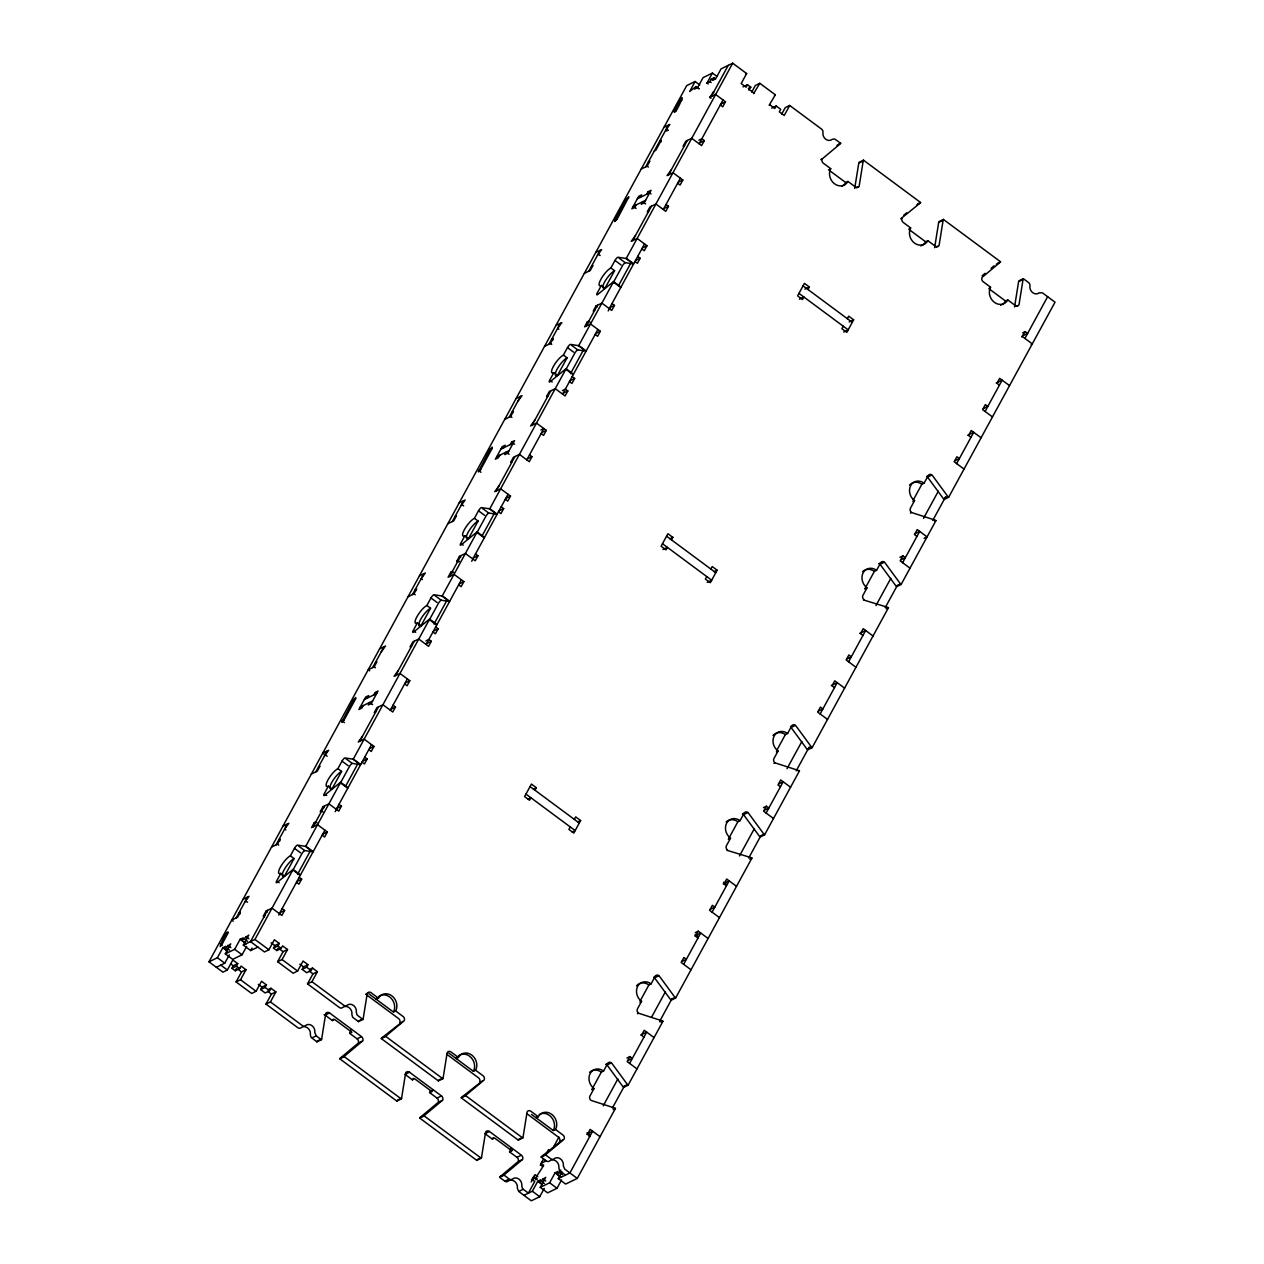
<?xml version="1.0" encoding="UTF-8"?>
<svg xmlns="http://www.w3.org/2000/svg" width="1264" height="1264" viewBox="0 0 1264 1264"><rect width="100%" height="100%" fill="white"/><g stroke="black" fill="none" stroke-linecap="round" stroke-linejoin="round"><path stroke-width="1.5" d="M268 989.712L270.97 988.258L275.884 991.908L271.444 994.073L265.977 1004.09L297.83 1027.695A3.176 2.718 64 0 0 300.342 1028.153L302.459 1026.937A6.367 5.435 64 0 1 308.211 1028.454A6.367 5.435 64 0 1 310.328 1034.631L311.086 1037.381L316.932 1041.868L321.388 1039.703A3.176 2.718 64 0 0 321.672 1038.913L325.717 1013.617A3.176 2.718 64 0 1 329.541 1012.938L361.536 1036.654A3.176 2.718 64 0 1 362.626 1040.983L344.709 1055.993A3.192 2.733 64 0 0 344.219 1056.641L339.779 1058.805L396.864 1101.118L401.304 1098.953A3.176 2.718 64 0 0 401.589 1098.163L405.649 1072.883A3.176 2.718 64 0 1 409.473 1072.204L441.468 1095.92A3.176 2.718 64 0 1 442.558 1100.249L424.641 1115.259A3.192 2.733 64 0 0 424.151 1115.891L419.695 1118.055L476.781 1160.384L481.236 1158.219A3.176 2.718 64 0 0 481.521 1157.413L485.581 1132.133A3.176 2.718 64 0 1 489.405 1131.454L521.384 1155.17A3.176 2.718 64 0 1 522.474 1159.499L504.573 1174.509A3.192 2.733 64 0 0 504.067 1175.141L499.628 1177.321L504.81 1181.161A3.176 2.718 64 0 0 508.049 1181.208A6.367 5.435 64 0 1 514.495 1181.319A6.367 5.435 64 0 1 517.324 1188.097L518.73 1191.478L531.307 1200.8L539.712 1196.708L544.263 1188.365M565.45 1175.109L559.604 1170.622L558.846 1167.873A6.367 5.435 64 0 0 556.034 1161.095A6.367 5.435 64 0 0 549.571 1160.984A3.176 2.718 64 0 1 546.348 1160.937L541.15 1157.097L545.606 1154.933A3.192 2.733 64 0 1 546.095 1154.285L564.013 1139.275A3.176 2.718 64 0 0 563.428 1135.404L555.528 1129.479A11.139 9.512 64 0 0 551.704 1114.327A11.139 9.512 64 0 0 538.306 1116.712L530.39 1110.914A3.176 2.718 64 0 0 527.104 1111.909L523.043 1137.205A3.176 2.718 64 0 1 522.759 1137.995L518.303 1140.16L461.234 1097.831L465.673 1095.667A3.192 2.733 64 0 1 466.163 1095.035L484.08 1080.025A3.176 2.718 64 0 0 482.99 1075.696L475.612 1070.213A11.139 9.512 64 0 0 471.772 1055.077A11.139 9.512 64 0 0 458.39 1057.447L450.995 1051.98A3.176 2.718 64 0 0 447.172 1052.659L443.127 1077.939A3.176 2.718 64 0 1 442.827 1078.729L438.387 1080.894L381.301 1038.581L385.757 1036.417A3.192 2.733 64 0 1 386.247 1035.769L404.164 1020.759A3.176 2.718 64 0 0 403.485 1016.809L395.679 1010.963A11.139 9.512 64 0 0 391.84 995.811A11.139 9.512 64 0 0 378.457 998.197L371.079 992.73A3.176 2.718 64 0 0 367.255 993.409L363.195 1018.689A3.176 2.718 64 0 1 362.91 1019.479L358.455 1021.644L352.609 1017.157L351.866 1014.407A6.367 5.435 64 0 0 349.749 1008.23A6.367 5.435 64 0 0 343.998 1006.729L341.88 1007.929A3.176 2.718 64 0 1 339.352 1007.471L307.5 983.866L312.966 973.849L317.422 971.684L312.492 968.034L310.028 969.251M854.701 188.415L858.762 163.135A3.192 2.733 64 0 1 859.046 162.345L863.486 160.165L920.571 202.493A3.176 2.718 64 0 1 920.081 203.125L900.679 218.862M863.486 160.165A3.192 2.733 64 0 0 863.201 160.97L859.157 186.25A3.176 2.718 64 0 1 855.791 187.214L847.939 181.447A11.139 9.512 64 0 1 834.556 183.833A11.139 9.512 64 0 1 830.717 168.681L823.338 163.214A3.176 2.718 64 0 1 822.248 158.885L840.165 143.875A3.176 2.718 64 0 0 840.655 143.243L834.682 138.961L832.233 139.34A6.367 5.435 64 0 1 825.771 139.23A6.367 5.435 64 0 1 822.959 132.451A3.176 2.718 64 0 0 821.537 129.07L789.7 105.465L785.244 107.63L781.61 114.297M934.633 247.665L938.678 222.385A3.192 2.733 64 0 1 938.962 221.595L943.418 219.43L1000.503 261.743A3.176 2.718 64 0 1 1000.014 262.391L982.096 277.401A3.176 2.718 64 0 0 983.187 281.73L990.565 287.197A11.139 9.512 64 0 0 994.405 302.349A11.139 9.512 64 0 0 1007.803 299.963L1015.182 305.446A3.176 2.718 64 0 0 1019.005 304.766L1023.05 279.47A3.192 2.733 64 0 1 1023.35 278.68L1028.533 282.536A3.176 2.718 64 0 1 1029.939 285.917A6.367 5.435 64 0 0 1032.767 292.695A6.367 5.435 64 0 0 1039.229 292.806L1042.452 292.853L1055.029 302.175L948.632 497.321L944.176 499.485A3.192 2.733 64 0 1 943.529 498.853L927.571 477.128A3.176 2.718 64 0 0 927.097 476.844M943.418 219.43A3.192 2.733 64 0 0 943.134 220.22L939.073 245.5A3.176 2.718 64 0 1 935.249 246.18L927.871 240.713A11.139 9.512 64 0 1 914.488 243.083A11.139 9.512 64 0 1 910.649 227.947L903.27 222.464A3.176 2.718 64 0 1 902.164 218.135M1014.55 306.931L1018.61 281.635A3.192 2.733 64 0 1 1018.895 280.845L1023.35 278.68M228.215 932.548C227.062 926.875 210.835 966.676 228.215 932.548L225.987 933.622M674.154 111.627C675.292 117.283 691.534 77.483 674.154 111.627L676.382 110.537M355.611 698.881L355.705 697.475L353.383 699.956L341.77 722.234L344.029 720.085L355.611 698.881L353.383 699.956M492.107 448.53L492.202 447.124L489.879 449.605L478.266 471.867L480.525 469.734L492.107 448.53L489.879 449.605M615.015 220.11L614.762 221.516L617.227 219.035L628.856 196.757L626.581 198.906L615.015 220.11L617.227 219.035M270.97 988.258L269.595 990.771L265.156 992.935L260.637 989.586L265.092 987.421L266.451 984.925L261.537 981.275L256.071 991.276L251.631 993.457L236.084 981.923L240.523 979.758L245.99 969.741L241.061 966.091L239.702 968.603L235.246 970.768L231.928 968.303L236.384 966.138L237.743 963.642L232.829 959.992L227.362 969.994L222.922 972.174L208.971 961.825L686.715 85.589L695.121 81.496L699.735 84.909M236.178 917.933L247.554 897.077M275.994 844.921L287.355 824.049M315.795 771.893L327.171 751.037M372.675 667.582L384.051 646.726M412.491 594.57L423.867 573.698M452.291 521.542L463.667 500.686M509.171 417.231L520.547 396.359M548.987 344.203L560.363 323.347M588.803 271.191L600.163 250.319M645.667 166.88L668.419 125.152M244.821 902.085L249.04 896.35L243.099 899.241M271.539 847.085L277.464 844.194L280.197 839.185L278.712 839.912L279.944 840.829M324.437 756.046L328.656 750.31L322.731 753.202L324.2 754.292M369.704 670.852L368.219 669.746L374.16 666.855L376.893 661.862L375.408 662.573M408.035 596.734L413.976 593.843L416.693 588.834L415.208 589.561L416.441 590.462M460.949 505.695L465.152 499.959L459.227 502.851M504.715 419.395L510.656 416.504L513.389 411.495L511.904 412.222M544.531 346.368L550.472 343.492L553.19 338.483L551.72 339.194L552.937 340.111M597.445 255.328L601.648 249.608L595.723 252.484M641.227 169.044L647.152 166.153L649.886 161.144L648.4 161.871M666.918 131.061L665.686 130.16L669.904 124.425L663.963 127.316M208.971 961.825L217.376 957.733L222.843 947.731L225.814 946.278L224.439 948.79L227.52 951.065L222.843 947.731M695.121 81.496L689.67 91.514L695.99 86.584L699.071 88.875M224.439 948.79L230.775 943.86L225.308 953.878L232.687 959.344L242.072 954.778L246.622 946.436M695.99 86.584L694.631 89.096L697.602 87.643L703.053 77.641L712.422 73.075L716.862 76.361M363.21 705.596L361.852 708.093L358.881 709.546L365.707 697.033L368.677 695.579L367.303 698.091M499.707 455.245L498.348 457.742L495.377 459.195L502.203 446.666L505.173 445.228L503.799 447.725M636.203 204.894L634.844 207.391L631.874 208.829L638.699 196.315L641.67 194.877L640.311 197.374M216.365 967.308L224.755 963.215L229.305 954.873M225.308 953.878L234.677 949.311L240.144 939.294L243.115 937.856L241.74 940.353L246.354 943.781M708.203 83.993L706.971 83.092L712.422 73.075M373.733 694.963L375.092 692.451L378.062 691.013L371.237 703.527L368.282 704.964L369.641 702.468L372.596 704.648M510.229 444.596L511.604 442.1L514.559 440.646L507.733 453.176L504.778 454.613L506.137 452.117L509.092 454.297M646.726 194.245L648.1 191.749L651.055 190.295L644.245 202.809L641.275 204.262L642.633 201.75L645.588 203.946M706.971 83.092L709.926 81.639L711.3 79.142L714.018 77.815L715.25 78.731M241.74 940.353L248.803 935.091L243.336 945.093L250.714 950.575L257.888 947.084M714.018 77.815L712.659 80.311L715.614 78.874L721.08 68.856L732.693 63.2L746.645 73.533L741.178 83.55L746.108 87.2L747.466 84.704L750.784 87.153L748.683 90.013M341.375 783.522L347.537 788.088A3.192 0.869 -53.4 0 1 348.011 787.772L340.632 782.305L305.777 846.232A3.176 0.853 -53.4 0 1 305.414 846.327L297.324 845.095A3.176 0.853 -53.4 0 0 294.465 848.318L290.372 855.823A11.139 3.002 -53.4 0 0 280.403 867.12A11.139 3.002 -53.4 0 0 280.813 873.345L276.721 880.866A3.176 0.853 -53.4 0 0 276.848 882.651L292.616 869.774A3.192 0.869 -53.4 0 1 293.106 869.474L300.484 874.941A3.192 0.869 -53.4 0 0 300.01 875.257L293.848 870.691M430.345 620.34L436.507 624.906A3.192 0.869 -53.4 0 1 436.981 624.59L429.602 619.107L353.304 759.064A3.176 0.853 -53.4 0 1 352.94 759.158L344.851 757.926A3.176 0.853 -53.4 0 0 341.991 761.149L337.899 768.654A11.139 3.002 -53.4 0 0 327.929 779.951A11.139 3.002 -53.4 0 0 328.34 786.176L324.248 793.697A3.176 0.853 -53.4 0 0 324.374 795.483L340.142 782.606A3.192 0.869 -53.4 0 1 340.632 782.305M477.871 533.171L484.033 537.737A3.192 0.869 -53.4 0 1 484.507 537.421L477.128 531.954L442.274 595.865A3.176 0.853 -53.4 0 1 441.91 595.976L433.821 594.728A3.176 0.853 -53.4 0 0 430.961 597.967L426.869 605.472A11.139 3.002 -53.4 0 0 416.899 616.769A11.139 3.002 -53.4 0 0 417.325 622.994L413.217 630.515A3.176 0.853 -53.4 0 0 413.344 632.284L429.128 619.423A3.192 0.869 -53.4 0 1 429.602 619.107M566.857 369.989L573.003 374.539A3.192 0.853 -53.4 0 1 573.477 374.239L566.098 368.756L489.8 508.713A3.176 0.853 -53.4 0 1 489.437 508.807L481.347 507.575A3.176 0.853 -53.4 0 0 478.487 510.798L474.395 518.303A11.139 3.002 -53.4 0 0 464.425 529.6A11.139 3.002 -53.4 0 0 464.836 535.825L460.744 543.346A3.176 0.853 -53.4 0 0 460.87 545.116L476.639 532.255A3.192 0.869 -53.4 0 1 477.128 531.954M614.367 282.82L620.529 287.37A3.192 0.853 -53.4 0 1 621.003 287.07L613.625 281.588L578.77 345.514A3.176 0.853 -53.4 0 1 578.406 345.625L570.317 344.377A3.176 0.853 -53.4 0 0 567.473 347.6L563.365 355.121A11.139 3.002 -53.4 0 0 553.395 366.402A11.139 3.002 -53.4 0 0 553.822 372.643L549.714 380.148A3.176 0.853 -53.4 0 0 549.84 381.933L565.624 369.072A3.192 0.853 -53.4 0 1 566.098 368.756M732.693 63.2L626.296 258.346A3.176 0.853 -53.4 0 1 625.933 258.456L617.843 257.208A3.176 0.853 -53.4 0 0 614.983 260.431L610.891 267.952A11.139 3.002 -53.4 0 0 600.921 279.233A11.139 3.002 -53.4 0 0 601.348 285.474L597.24 292.979A3.176 0.853 -53.4 0 0 597.366 294.765L613.151 281.904A3.192 0.853 -53.4 0 1 613.625 281.588M231.928 968.303L233.303 965.807L237.743 963.642M282.457 876.047A11.139 3.002 -53.4 0 0 284.511 876.094L294.07 858.556L290.372 855.823M330.457 789.242A11.139 3.002 -53.4 0 0 332.037 788.926L341.596 771.403L337.899 768.654M418.953 625.696A11.139 3.002 -53.4 0 0 421.007 625.727L430.566 608.205L426.869 605.472M466.953 538.875A11.139 3.002 -53.4 0 0 468.533 538.559L478.092 521.037L474.395 518.303M555.449 375.329A11.139 3.002 -53.4 0 0 557.503 375.376L567.062 357.854L563.365 355.121M603.449 288.524A11.139 3.002 -53.4 0 0 605.029 288.208L614.588 270.686L610.891 267.952M264.587 916.953L263.354 916.037L266.088 911.044L272.013 908.152L281.856 915.452L284.59 910.443L282.125 908.611M317.027 822.769L315.795 821.853L314.309 822.58L311.576 827.588L317.517 824.697L327.36 831.996L324.627 837.005L322.162 835.172M339.005 804.299L341.47 806.116L338.736 811.125L328.893 803.841L322.952 806.716L320.234 811.725L321.704 811.014L322.936 811.915M453.523 572.418L452.291 571.502L450.806 572.229L448.088 577.237L454.013 574.346L463.856 581.645L461.123 586.638L458.658 584.821M457.963 562.29L456.731 561.374L459.448 556.365L465.389 553.474L475.232 560.774L477.966 555.765L475.501 553.948M590.019 322.051L588.787 321.151L587.302 321.862L584.584 326.87L590.509 323.979L600.353 331.279L597.619 336.287L595.17 334.47M611.997 303.581L614.462 305.414L611.729 310.423L601.885 303.123L595.96 306.014L593.227 311.023L594.712 310.296M710.937 98.292L709.704 97.375L713.907 91.656M267.573 910.317L250.509 941.617L264.445 951.95L268.9 949.785L274.351 939.768L279.281 943.418L277.906 945.914L273.466 948.079L276.784 950.544L281.224 948.379L282.599 945.867L287.513 949.517L282.062 959.534L277.606 961.699L293.153 973.233L297.609 971.068L303.06 961.051L307.989 964.701L306.615 967.197L302.175 969.362L306.678 972.711L311.134 970.547L312.492 968.034M313.061 826.861L324.437 806.005M359.703 741.32L378.473 706.908M395.537 675.608L414.308 641.18M449.557 576.51L460.933 555.639M496.199 490.969L514.969 456.541M532.033 425.257L550.804 390.829M586.069 326.159L597.43 305.288M632.695 240.618L651.466 206.19M668.53 174.89L687.3 140.478M711.19 96.664L728.254 65.365M235.246 970.768L236.621 968.256M243.336 945.093L254.949 939.436L293.106 869.474M292.505 870.912L301.859 853.785A3.176 0.853 -53.4 0 1 304.703 850.561L312.793 851.81A3.176 0.853 -53.4 0 0 313.156 851.699L305.777 846.232M340.032 783.743L349.37 766.616A3.176 0.853 -53.4 0 1 352.229 763.393L360.319 764.641A3.176 0.853 -53.4 0 0 360.682 764.53L353.304 759.064M429.017 620.561L438.355 603.434A3.176 0.853 -53.4 0 1 441.199 600.21L449.289 601.443A3.176 0.853 -53.4 0 0 449.652 601.348L442.274 595.865M476.528 533.392L485.882 516.265A3.176 0.853 -53.4 0 1 488.726 513.042L496.815 514.274A3.176 0.853 -53.4 0 0 497.179 514.179L489.8 508.713M565.514 370.21L574.851 353.083A3.176 0.853 -53.4 0 1 577.695 349.859L585.785 351.092A3.176 0.853 -53.4 0 0 586.148 350.997L578.77 345.514M613.04 283.041L622.378 265.914A3.176 0.853 -53.4 0 1 625.222 262.691L633.311 263.923A3.176 0.853 -53.4 0 0 633.675 263.828L626.296 258.346M250.714 950.575L252.089 948.063M236.084 981.923L241.535 971.905L245.99 969.741M297.498 874.435L310.359 850.83M345.578 786.24L357.522 764.325M433.994 624.068L446.856 600.479M482.074 535.889L494.034 513.974M570.491 373.717L583.368 350.112M618.57 285.522L630.531 263.607M279.391 913.619L324.895 830.164M336.271 809.308L371.537 744.638M390.307 710.21L407.371 678.91M426.126 644.482L461.392 579.813M472.768 558.957L508.033 494.271M526.804 459.859L543.868 428.559L540.897 429.997M562.638 394.131L597.888 329.462M609.264 308.59L644.529 243.92M663.3 209.492L680.364 178.208M699.134 143.78L723.024 99.967M278.775 915.104L280.134 912.608L284.59 910.443M335.197 811.63L337.014 808.296L341.47 806.116M471.693 561.279L473.51 557.93L477.966 555.765M608.189 310.912L610.006 307.579L614.462 305.414M299.189 877.327L301.654 879.144L298.92 884.152L296.455 882.319M364.711 757.152L367.176 758.969L364.443 763.977L361.978 762.16M362.436 736.312L358.218 742.047L364.158 739.156L374.002 746.455L371.268 751.464L368.804 749.631M393.025 705.201L395.49 707.018L392.756 712.027L382.913 704.727L376.988 707.619L374.255 712.627L375.74 711.901M398.271 670.599L394.052 676.335L399.977 673.443L409.82 680.743L407.103 685.752L404.638 683.919M425.889 640.927L428.859 639.489L431.324 641.306L428.591 646.315L418.747 639.015L412.822 641.907L410.089 646.915L411.574 646.188M435.685 626.96L438.15 628.793L435.416 633.801L432.952 631.968M501.208 506.801L503.672 508.618L500.939 513.626L498.474 511.794M498.932 485.961L494.714 491.696L500.655 488.805L510.498 496.104L507.765 501.113L505.3 499.28M529.537 454.85L531.986 456.667L529.268 461.676L519.425 454.376L513.484 457.268L510.751 462.276L512.236 461.55M534.767 420.248L530.548 425.968L536.473 423.092L546.317 430.376L543.599 435.385L541.134 433.568M562.401 390.576L565.356 389.122L567.82 390.955L565.087 395.964L555.244 388.664L549.319 391.556L546.585 396.564L548.07 395.837M572.181 376.609L574.646 378.426L571.913 383.434L569.464 381.617M637.704 256.434L640.169 258.267L637.435 263.275L634.97 261.443M635.429 235.61L631.21 241.345L637.151 238.454L646.994 245.737L644.261 250.746L641.796 248.929M666.033 204.484L668.482 206.316L665.765 211.325L655.921 204.025L649.98 206.917L647.247 211.925L648.732 211.199M671.263 169.897L667.044 175.617L672.985 172.726L682.829 180.025L680.095 185.034L677.63 183.217M698.897 140.209L701.852 138.771L704.317 140.588L701.583 145.597L691.74 138.313L685.815 141.189L683.081 146.197L684.567 145.486M709.704 97.375L715.629 94.5L725.473 101.784L722.739 106.792L720.29 104.975M273.466 948.079L274.825 945.583L279.281 943.418M276.784 950.544L278.143 948.032M260.637 989.586L262.011 987.089L266.451 984.925M277.606 961.699L283.073 951.681L287.513 949.517M751.717 92.13L755.351 85.462L759.806 83.298L775.353 94.816L769.144 105.196M753.597 93.662L759.806 83.298M265.977 1004.09L270.433 1001.925L275.884 991.908M302.175 969.362L303.534 966.865L307.989 964.701M789.7 105.465L784.233 115.482L779.319 111.832L780.678 109.32L776.175 105.971L774.8 108.483L769.887 104.833M307.5 983.866L311.955 981.701L317.422 971.684M534.972 790.221L536.347 787.725L531.417 784.075L524.592 796.589L529.521 800.238L530.88 797.726L527.91 799.18M671.484 539.87L672.843 537.358L667.913 533.724L661.104 546.238L666.017 549.887L667.376 547.375L662.936 549.54M807.98 289.519L809.339 287.007L804.425 283.357L797.6 295.887L802.514 299.521L803.872 297.024L799.433 299.189M570.254 826.925L568.895 829.421L573.809 833.071L580.634 820.557L575.705 816.907L574.346 819.404M706.75 576.574L705.391 579.07L710.305 582.72L717.13 570.206L712.217 566.556L710.842 569.053M843.246 326.207L841.887 328.719L846.801 332.369L853.627 319.839L848.713 316.19L847.338 318.702M531.544 1180.007L535.004 1174.651L537.816 1176.737M546.838 1152.942L548.655 1149.608M531.196 1181.982L534.103 1176.658M540.297 1165.282L542.177 1161.837M532.286 1179.66L534.735 1181.477L528.368 1193.169L522.522 1188.666L521.779 1185.932A6.367 5.435 64 0 0 518.951 1179.154A6.367 5.435 64 0 0 512.489 1179.043A3.176 2.718 64 0 1 509.266 1178.996L504.067 1175.141M558.925 1137.126L553.853 1146.432L555.338 1145.705M523.928 1195.333L532.334 1191.241L537.785 1181.224L540.755 1179.77L539.38 1182.282L542.335 1184.463M539.38 1182.282L545.716 1177.353L540.265 1187.37L547.644 1192.853L557.013 1188.286L561.564 1179.944M591.805 1089.631L601.348 1072.109L603.576 1071.035L607.668 1063.514A3.176 2.718 64 0 1 611.507 1062.834L627.45 1084.575A3.192 2.733 64 0 0 628.097 1085.191L662.952 1021.265A3.176 2.718 64 0 0 662.194 1020.854L638.557 1013.222L637.435 1013.76M640.2 1000.883L648.874 984.94L651.102 983.866L655.194 976.345A3.176 2.718 64 0 1 659.018 975.666L674.976 997.407A3.192 2.733 64 0 0 675.624 998.023L751.922 858.082A3.176 2.718 64 0 0 751.164 857.671L726.974 850.309M728.301 839.28L737.86 821.758L740.072 820.668L744.18 813.163A3.176 2.718 64 0 1 748.004 812.483L763.962 834.208A3.192 2.733 64 0 0 764.594 834.84L799.448 770.914A3.176 2.718 64 0 0 798.69 770.503L775.053 762.871L773.931 763.409M776.696 750.516L785.386 734.589L787.598 733.499L791.691 725.994A3.176 2.718 64 0 1 795.53 725.315L811.472 747.056A3.192 2.733 64 0 0 812.12 747.672L888.434 607.731A3.176 2.718 64 0 0 887.66 607.305L863.47 599.958M864.797 588.929L874.356 571.407L876.568 570.317L880.676 562.812A3.176 2.718 64 0 1 884.5 562.132L900.458 583.857A3.192 2.733 64 0 0 901.106 584.489L935.96 520.563A3.176 2.718 64 0 0 935.186 520.136L911.549 512.52L910.428 513.058M913.193 500.165L921.883 484.238L924.095 483.148L928.203 475.643A3.176 2.718 64 0 1 932.026 474.964L947.984 496.689A3.192 2.733 64 0 0 948.632 497.321M603.576 1071.035A11.139 9.512 64 0 0 590.193 1073.405A11.139 9.512 64 0 0 594.033 1088.557L589.925 1096.062A3.176 2.718 64 0 0 591.031 1100.391L614.667 1108.022A3.176 2.718 64 0 1 615.426 1108.433L577.285 1178.411L565.656 1184.068L558.277 1178.601L561.927 1171.918M651.102 983.866A11.139 9.512 64 0 0 637.72 986.236A11.139 9.512 64 0 0 641.543 1001.388L637.451 1008.893A3.176 2.718 64 0 0 638.557 1013.222M740.072 820.668A11.139 9.512 64 0 0 726.689 823.054A11.139 9.512 64 0 0 730.529 838.206L726.421 845.711A3.176 2.718 64 0 0 727.527 850.04M787.598 733.499A11.139 9.512 64 0 0 774.216 735.885A11.139 9.512 64 0 0 778.055 751.037L773.947 758.542A3.176 2.718 64 0 0 775.053 762.871M876.568 570.317A11.139 9.512 64 0 0 863.186 572.703A11.139 9.512 64 0 0 867.025 587.839L862.933 595.36A3.176 2.718 64 0 0 864.023 599.689M924.095 483.148A11.139 9.512 64 0 0 910.712 485.534A11.139 9.512 64 0 0 914.551 500.67L910.459 508.191A3.176 2.718 64 0 0 911.549 512.52M540.265 1187.37L549.635 1182.804L555.086 1172.802L558.056 1171.349L556.697 1173.861L561.121 1177.132M556.697 1173.861L559.415 1172.534L560.774 1170.022M600.037 1136.684L590.193 1129.384L587.46 1134.393L589.925 1136.225L589.182 1136.589M627.892 1060.575L632.348 1058.395L629.883 1056.578L627.149 1061.586L636.993 1068.886M708.093 938.488L698.249 931.189L695.516 936.197L697.981 938.03M764.388 810.208L768.844 808.044L766.379 806.227L763.661 811.235L773.489 818.519M900.9 559.857L905.34 557.693L902.875 555.86L900.158 560.868L910.001 568.168M1021.691 336.967L1025.167 331.595L1027.616 333.412L1023.176 335.576M603.228 1105.81L617.859 1078.966M651.45 1017.378L665.354 991.877M739.472 855.918L754.308 828.726M787.014 768.717L801.85 741.526M875.968 605.567L890.804 578.375M923.51 518.366L938.346 491.175M629.614 1063.403L646.678 1032.119L640.753 1035.011M683.65 964.306L700.714 933.022L694.773 935.897M712.09 912.15L729.154 880.866L723.213 883.741M766.11 813.052L783.174 781.752L778.735 783.933M820.146 713.955L837.21 682.655L831.27 685.546M848.586 661.799L865.65 630.499L859.71 633.39M902.607 562.701L919.671 531.401L915.231 533.566M956.643 463.604L973.707 432.304L967.766 435.195M985.083 411.448L1002.147 380.148L996.206 383.039M1024.899 338.42L1047.635 296.692M612.44 1107.928L624.337 1086.124M659.761 1021.154L671.8 999.05M748.715 857.987L760.754 835.899M796.257 770.787L809.229 746.992M885.211 607.636L897.25 585.548M932.753 520.436L945.725 496.641M541.671 1166.008C549.603 1159.388 529.964 1183.388 536.916 1179.233M903.697 215.307L906.683 212.81M982.128 275.805L985.114 273.308M991.087 268.3L994.073 265.803M339.779 1058.805A3.192 2.733 64 0 1 340.269 1058.158L358.186 1043.148A3.176 2.718 64 0 0 357.08 1038.818L349.701 1033.352A11.139 9.512 64 0 0 350.855 1029.686M402.679 1021.486L381.791 1037.934A3.192 2.733 64 0 0 381.301 1038.581M419.695 1118.055A3.192 2.733 64 0 1 420.185 1117.423L438.102 1102.413A3.176 2.718 64 0 0 437.012 1098.084L429.634 1092.602A11.139 9.512 64 0 0 430.36 1090.911M482.595 1080.736L461.723 1097.199A3.192 2.733 64 0 0 461.234 1097.831M499.628 1177.321A3.192 2.733 64 0 1 500.117 1176.673L518.035 1161.663A3.176 2.718 64 0 0 516.944 1157.334L509.55 1151.867A11.139 9.512 64 0 0 510.703 1148.186M562.527 1140.002L541.64 1156.449A3.192 2.733 64 0 0 541.15 1157.097M679.842 101.199L682.07 100.109M745.523 74.086L746.645 73.533M743.011 86.868L747.466 84.704M748.304 88.354L750.784 87.153M721.033 103.964L725.473 101.784M654.31 151.016L655.795 150.29L661.262 140.288L659.776 140.999L661.009 141.916M774.453 95.258L775.353 94.816M699.877 142.769L704.317 140.588M771.719 108.151L776.175 105.971M626.375 199.254L628.603 198.164M637.325 198.827L649.68 192.807M678.373 182.19L682.829 180.025M645.588 200.312L633.232 206.332L636.045 208.418M664.042 208.481L668.482 206.316M838.427 144.317L840.655 143.243M836.942 145.439L839.422 144.238M591.52 266.183L593.006 265.456L590.272 270.464L584.347 273.356M820.763 159.612L822.248 158.885M642.539 247.918L646.994 245.737M635.713 260.431L640.169 258.267M829.611 169.234L830.717 168.681M859.504 162.772L863.201 160.97M841.698 186.298A11.139 9.512 64 0 0 845.727 182.537L847.939 181.447M555.907 325.512L561.848 322.62L557.629 328.356L558.862 329.272M856.186 187.688L857.671 186.977M595.897 333.443L600.353 331.279M516.091 398.539L522.032 395.648L517.813 401.367M918.106 203.694L920.571 202.493M916.874 204.689L919.339 203.488M570.19 380.606L574.646 378.426M563.365 393.12L567.82 390.955M909.527 228.484L910.649 227.947M939.421 222.022L943.134 220.22M804.884 289.172L809.339 287.007M920.713 245.895A11.139 9.512 64 0 0 925.643 241.787L927.871 240.713M500.828 449.178L513.184 443.158M541.877 432.541L546.317 430.376M496.736 456.699L509.092 450.679M936.118 246.954L937.588 246.227M480.731 469.386L478.503 470.477L480.968 472.294M527.546 458.832L531.986 456.667M849.187 322.004L853.627 319.839M455.024 516.534L456.509 515.807L453.776 520.815L447.851 523.707M843.72 332.021L848.176 329.857L798.959 293.374M506.042 498.269L510.498 496.104M998.039 262.959L1000.503 261.743M996.301 264.192L999.271 262.754M499.217 510.782L503.672 508.618M989.459 287.734L990.565 287.197M1019.353 281.287L1023.05 279.47M419.411 575.863L425.336 572.971L421.133 578.707L422.366 579.623M456.731 561.374L458.216 560.647L459.432 561.564M1000.63 305.145A11.139 9.512 64 0 0 1005.575 301.053L1007.803 299.963M1016.035 306.204L1017.52 305.477M459.401 583.81L463.856 581.645M1022.687 332.795L1025.167 331.595M379.595 648.89L385.536 645.999L381.317 651.734M433.694 630.957L438.15 628.793M1031.155 344.44L1032.277 343.887L1022.434 336.603M426.869 643.471L431.324 641.306M669.873 538.812L672.843 537.358M364.332 699.529L376.688 693.509M405.381 682.908L409.82 680.743M360.24 707.05L372.596 701.03M344.235 719.737L342.007 720.828L344.472 722.645M983.36 408.604L987.816 406.439L985.351 404.606L982.618 409.615L992.461 416.915M391.05 709.199L395.49 707.018M714.16 571.644L717.13 570.206M318.528 766.885L320.013 766.174L317.28 771.182L311.355 774.058M954.92 460.76L959.376 458.595L956.911 456.762L954.178 461.771L964.021 469.07M707.224 582.388L711.664 580.208L662.462 543.725M927.081 476.18L928.203 475.643M369.546 748.62L374.002 746.455M927.571 477.128L931.473 475.232M362.721 761.133L367.176 758.969M912.877 501.492L914.551 500.67M944.635 498.316L947.984 496.689M282.915 826.229L288.84 823.338L284.637 829.058L285.869 829.974M934.839 521.1L935.96 520.563M924.095 538.322L927.049 536.884L917.222 529.584L914.488 534.593L916.953 536.41M322.905 834.161L327.36 831.996M879.001 563.618L880.676 562.812M879.049 563.807A3.176 2.718 64 0 1 880.044 564.297L883.947 562.401M899.921 557.313L902.875 555.86M865.35 588.661L867.025 587.839M897.108 585.485L900.458 583.857M901.106 584.489L896.65 586.654A3.192 2.733 64 0 1 896.002 586.022L880.044 564.297M297.198 881.308L301.654 879.144M886.206 608.806L888.434 607.731M263.354 916.037L264.84 915.326M533.376 789.163L536.347 787.725M222.527 942.976L220.299 944.05L222.148 945.425M846.864 658.955L851.32 656.79L848.855 654.973L846.122 659.966L855.965 667.266M577.664 821.995L580.634 820.557M818.424 711.111L822.88 708.946L820.415 707.129L817.682 712.138L827.525 719.421M572.213 832.012L575.167 830.574L525.966 794.092M790.585 726.531L791.691 725.994M790.6 727.195A3.176 2.718 64 0 1 791.074 727.479L794.961 725.583M776.38 751.843L778.055 751.037M808.138 748.667L811.472 747.056M812.12 747.672L807.68 749.836A3.192 2.733 64 0 1 807.032 749.22L791.074 727.479M798.342 771.451L799.448 770.914M365.77 994.12L367.255 993.409M325.843 1014.755L329.541 1012.938M742.505 813.969L744.18 813.163M742.553 814.158A3.176 2.718 64 0 1 743.548 814.648L747.435 812.752M763.424 807.664L766.379 806.227M324.09 1014.613A3.176 2.718 64 0 1 325.101 1015.118L332.479 1020.585L334.707 1019.495L351.929 1032.277L349.701 1033.352M378.457 998.197L376.23 999.271A11.139 9.512 64 0 1 377.241 997.786M312.477 1037.665L316.19 1035.848L321.388 1039.703M728.854 839.012L730.529 838.206M317.959 1040.714L321.672 1038.913M359.482 1020.49L361.709 1019.416M368.851 993.804L393.452 1012.053L395.679 1010.963M760.612 835.836L763.962 834.208M764.594 834.84L760.154 837.005A3.192 2.733 64 0 1 759.506 836.389L743.548 814.648M357.08 1038.818L360.793 1037.017M358.929 1042.784L362.626 1040.983M340.269 1058.158L343.982 1056.356M382.534 1037.586L386.247 1035.769M749.71 859.172L751.922 858.082M710.368 909.306L714.808 907.141L712.359 905.324L709.625 910.333L719.469 917.632M695.279 932.642L698.249 931.189M405.76 1074.005L409.473 1072.204M405.017 1074.368L412.412 1079.835L414.624 1078.761L431.861 1091.527A11.139 9.512 64 0 0 432.572 1089.821M458.39 1057.447L456.162 1058.537A11.139 9.512 64 0 1 457.173 1057.052M681.928 961.462L686.384 959.297L683.919 957.48L681.185 962.489L691.029 969.788M397.891 1099.964L401.589 1098.163M442.384 1078.303L438.671 1080.104A3.176 2.718 64 0 1 438.387 1080.894M654.088 976.898L655.194 976.345M654.104 977.546A3.176 2.718 64 0 1 654.578 977.846L658.465 975.95M429.634 1092.602L431.861 1091.527M448.783 1053.054L473.384 1071.303L475.612 1070.213M437.012 1098.084L440.725 1096.283M639.884 1002.194L641.543 1001.388M438.845 1102.05L442.558 1100.249M420.185 1117.423L423.898 1115.606M462.466 1096.836L466.163 1095.035M671.642 999.034L674.976 997.407M675.624 998.023L671.184 1000.203A3.192 2.733 64 0 1 670.536 999.571L654.578 977.846M659.966 1021.944L661.088 1021.391M661.846 1021.818L662.952 1021.265M606.009 1064.335L607.668 1063.514M606.056 1064.509A3.176 2.718 64 0 1 607.052 1064.999L610.939 1063.103M626.928 1058.015L629.883 1056.578M485.692 1133.255L489.405 1131.454M592.358 1089.363L594.033 1088.557M484.949 1133.618L492.328 1139.101L494.556 1138.011L511.778 1150.777A11.139 9.512 64 0 0 512.173 1149.971M538.306 1116.712L536.078 1117.787A11.139 9.512 64 0 1 536.552 1117.028M624.116 1086.203L627.45 1084.575M628.097 1085.191L623.658 1087.356A3.192 2.733 64 0 1 623.01 1086.74L607.052 1064.999M477.808 1159.23L481.521 1157.413M518.603 1139.37L522.301 1137.553M509.55 1151.867L511.778 1150.777M531.465 1114.358L553.3 1130.553L555.528 1129.479M613.214 1109.523L615.426 1108.433M516.929 1157.334L520.642 1155.533M518.777 1161.3L522.474 1159.499M586.717 1134.108L592.642 1131.217L569.906 1172.945L558.277 1178.601M500.117 1176.673L503.83 1174.872M542.382 1156.086L546.095 1154.285M541.434 1163.196L545.89 1161.031L543.425 1159.214L540.692 1164.207L543.504 1166.293M504.81 1181.161L508.523 1179.359M533.029 1178.633L535.241 1177.558L537.089 1178.917M519.472 1191.115L523.185 1189.313M749.41 89.665L754.339 93.315M711.3 79.142L712.533 80.043M709.926 81.639L711.158 82.555M828.489 169.771L845.727 182.537M908.737 229.258L925.643 241.787M988.827 288.634L1005.575 301.053M712.438 92.383L713.654 93.283M697.602 87.643L698.818 88.559M667.171 129.434L668.403 130.35M1009.525 385.615L999.682 378.331L996.948 383.324L999.413 385.157M647.152 166.153L648.385 167.069M803.051 285.869L852.268 322.352M981.085 437.771L971.242 430.487L968.508 435.495L970.973 437.312M648.1 191.749L651.055 193.929M625.933 258.456L632.079 263.007M619.076 258.125L625.222 262.691M614.983 260.431L621.145 264.998M598.931 254.617L600.147 255.518M601.348 285.474L605.029 288.208M595.96 306.014L597.177 306.931M587.302 321.862L588.534 322.778M578.406 345.625L584.553 350.175M571.549 345.293L577.695 349.859M567.473 347.6L573.619 352.166M550.472 343.492L551.704 344.393M553.822 372.643L557.503 375.376M550.946 381.064L552.178 381.981M873.029 635.982L863.186 628.682L860.452 633.691L862.917 635.508M510.656 416.504L511.888 417.42M666.555 536.22L715.772 572.703M844.589 688.137L834.746 680.838L832.012 685.846L834.477 687.663M511.604 442.1L514.543 444.28M489.437 508.807L495.583 513.374M482.564 508.476L488.726 513.042M478.487 510.798L484.649 515.349M462.419 504.968L463.651 505.884M464.836 535.825L468.533 538.559M790.553 787.235L780.71 779.935L777.992 784.944L780.441 786.761M461.976 544.247L463.209 545.163M459.448 556.365L460.681 557.282M450.806 572.229L452.038 573.129M441.91 595.976L448.056 600.542M435.053 595.644L441.199 600.21M430.961 597.967L437.123 602.517M413.976 593.843L415.192 594.759M417.325 622.994L421.007 625.727M414.45 631.415L415.682 632.332M736.533 886.333L726.689 879.033L723.956 884.042L726.421 885.859M723.64 882.24L726.452 884.326M374.16 666.855L375.392 667.771M530.058 786.571L579.275 823.054M695.2 934.396L698.012 936.482M352.94 759.158L359.087 763.725M346.067 758.842L352.229 763.393M341.991 761.149L348.153 765.715M325.922 755.319L327.155 756.235M328.34 786.176L332.037 788.926M654.057 1037.586L644.213 1030.286L641.496 1035.295L643.945 1037.128M325.48 794.614L326.712 795.514M322.952 806.716L324.184 807.633M314.309 822.58L315.542 823.496M305.414 846.327L311.56 850.893M298.541 845.995L304.703 850.561M294.465 848.318L300.627 852.884M277.464 844.194L278.696 845.11M280.813 873.345L284.511 876.094M277.954 881.782L279.186 882.683M587.144 1132.591L589.956 1134.677M266.088 911.044L267.32 911.944M246.306 901.358L247.539 902.275M446.555 1054.144L478.535 1077.86A3.176 2.718 64 0 1 479.641 1082.189M526.661 1113.537L558.972 1137.568A3.176 2.718 64 0 1 559.557 1141.439M240.128 913.84L238.912 912.924L240.381 912.213L237.664 917.222L231.723 920.113L233.208 921.203M277.906 945.914L281.224 948.379M306.615 967.197L311.134 970.547M271.144 942.849L274.825 945.583M279.376 948.948L283.073 951.681M299.837 964.132L303.534 966.865M309.269 971.115L312.966 973.849M254.949 939.436L268.9 949.785M282.062 959.534L297.609 971.068M311.955 981.701L343.808 1005.307A3.176 2.718 64 0 0 346.32 1005.765L348.437 1004.548A6.367 5.435 64 0 1 354.189 1006.065A6.367 5.435 64 0 1 356.306 1012.243L357.064 1014.992L362.91 1019.479M385.757 1036.417L442.827 1078.729M465.673 1095.667L522.759 1137.995M545.606 1154.933L550.788 1158.772A3.176 2.718 64 0 0 554.027 1158.819A6.367 5.435 64 0 1 560.473 1158.93A6.367 5.435 64 0 1 563.302 1165.708L564.708 1169.089L577.285 1178.411M245.832 936.529L248.897 938.804M244.458 939.041L247.539 941.317M559.415 1172.534L562.369 1174.714M240.144 939.294L244.758 942.723M555.086 1172.802L560.995 1177.179M234.677 949.311L242.072 954.778M549.635 1182.804L557.013 1188.286M227.804 945.314L230.885 947.589M542.746 1178.806L545.7 1180.987M226.446 947.81L229.511 950.086M541.387 1181.303L544.342 1183.499M537.785 1181.224L542.209 1184.51M236.384 966.138L239.702 968.603M265.092 987.421L269.595 990.771M230.838 963.974L233.303 965.807M237.853 969.172L241.535 971.905M258.314 984.356L262.011 987.089M267.747 991.339L271.444 994.073M217.376 957.733L224.755 963.215M532.334 1191.241L539.712 1196.708M220.805 965.143L227.362 969.994M240.523 979.758L256.071 991.276M270.433 1001.925L302.27 1025.531A3.176 2.718 64 0 0 304.798 1025.989L306.915 1024.772A6.367 5.435 64 0 1 312.666 1026.289A6.367 5.435 64 0 1 314.783 1032.467L316.19 1035.848M344.219 1056.641L401.304 1098.953M424.151 1115.891L481.236 1158.219M282.235 875.304A11.139 3.002 -53.4 0 1 286.328 866.314A11.139 3.002 -53.4 0 1 294.07 858.556M329.762 788.136A11.139 3.002 -53.4 0 1 333.838 779.145A11.139 3.002 -53.4 0 1 341.596 771.388M418.732 624.953A11.139 3.002 -53.4 0 1 422.824 615.947A11.139 3.002 -53.4 0 1 430.566 608.205M466.258 537.785A11.139 3.002 -53.4 0 1 470.35 528.779A11.139 3.002 -53.4 0 1 478.092 521.037M555.228 374.602A11.139 3.002 -53.4 0 1 559.32 365.596A11.139 3.002 -53.4 0 1 567.062 357.854M602.754 287.434A11.139 3.002 -53.4 0 1 606.846 278.428A11.139 3.002 -53.4 0 1 614.588 270.686M317.217 1041.078A3.176 2.718 64 0 1 316.932 1041.868M397.149 1100.328A3.176 2.718 64 0 1 396.864 1101.118M477.018 1159.799A3.176 2.718 64 0 1 476.781 1160.384M492.328 1139.101A11.139 9.512 64 0 1 493.339 1137.6M412.412 1079.835A11.139 9.512 64 0 1 413.423 1078.35M332.479 1020.585A11.139 9.512 64 0 1 333.491 1019.1M539.238 1114.485A11.139 9.512 64 0 1 551.373 1117.171A11.139 9.512 64 0 1 553.3 1130.553M518.54 1139.575A3.176 2.718 64 0 1 518.303 1140.16M458.516 1055.756A11.139 9.512 64 0 1 471.077 1057.51A11.139 9.512 64 0 1 473.384 1071.303M399.708 1022.924A3.176 2.718 64 0 0 398.618 1018.61L366.623 994.894A3.176 2.718 64 0 0 366.149 994.594M378.6 996.506A11.139 9.512 64 0 1 391.145 998.26A11.139 9.512 64 0 1 393.452 1012.053M358.755 1020.854A3.176 2.718 64 0 1 358.455 1021.644M909.495 485.123A11.139 9.512 64 0 1 910.127 484.444M910.854 483.843A11.139 9.512 64 0 1 921.883 484.238M862.601 571.612A11.139 9.512 64 0 1 874.356 571.407M772.999 735.474A11.139 9.512 64 0 1 773.631 734.811M774.358 734.194A11.139 9.512 64 0 1 785.386 734.589M726.105 821.963A11.139 9.512 64 0 1 737.86 821.758M636.503 985.841A11.139 9.512 64 0 1 637.135 985.162M637.862 984.545A11.139 9.512 64 0 1 648.874 984.94M589.609 1072.33A11.139 9.512 64 0 1 601.348 1072.109"/></g></svg>
